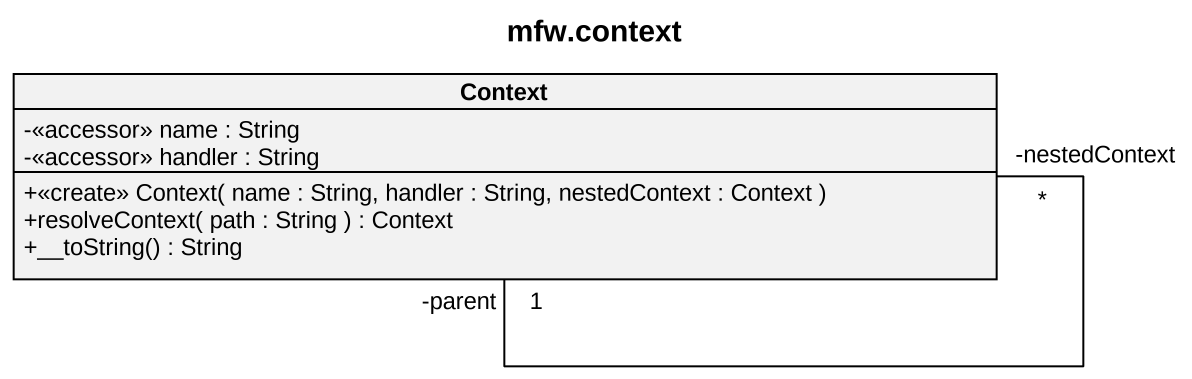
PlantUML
@startuml
title mfw.context
hide circle
hide empty members
skinparam classAttributeIconSize 0
class Context {
  -<<accessor>> name : String
  -<<accessor>> handler : String
  +<<create>> Context( name : String, handler : String, nestedContext : Context )
  +resolveContext( path : String ) : Context
  +__toString() : String
}
Context "-parent\n1" -- "-nestedContext\n*" Context
@enduml
